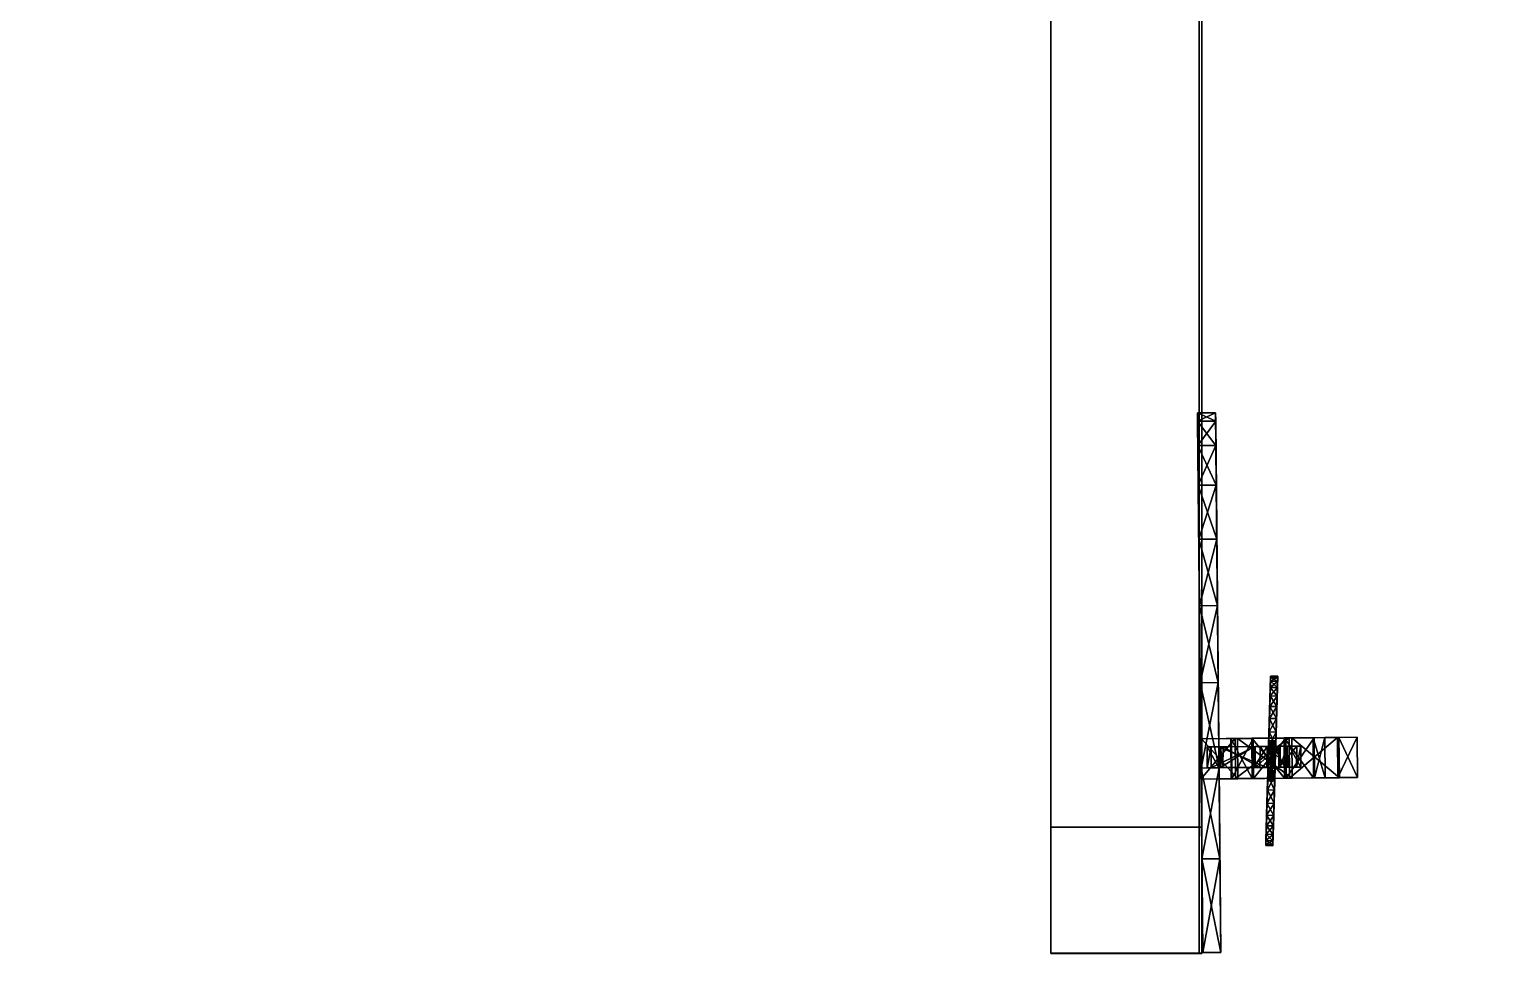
# Model space of a CAD drawing. Extents: x -60 to 60, y -83 to 30.
# Drawn here: x 23.31 to 60, y -83.37 to -60.32 of the extents above; entities that cross this region are included whole.
import ezdxf

# ---------------------------------------------------------------- set-up
doc = ezdxf.new("R2010")
doc.units = 0
for name, color, linetype in [('ANELL3', 37, 'CONTINUOUS'), ('CERCH', 37, 'CONTINUOUS'), ('GANCI4', 37, 'CONTINUOUS'), ('MOBILE', 24, 'CONTINUOUS'), ('PETALI', 37, 'CONTINUOUS')]:
    doc.layers.add(name, color=color, linetype=linetype)

msp = doc.modelspace()

# ---------------------------------------------------------------- meshes
at = {"layer": 'ANELL3'}
mesh = msp.add_polyface(dxfattribs=at)
corners = [(-4.2824, -33.2825, 9.4406), (-4.2824, -33.2825, 9.4406), (-4.2824, -33.2825, 9.4406), (-4.2824, -34.0849, 9.4532), (-4.2824, -34.0849, 9.4532), (-4.2824, -34.0849, 9.4532), (-5.2855, -34.0849, 9.454), (-5.2855, -34.0849, 9.454), (-5.2855, -34.0849, 9.454), (-5.2855, -33.2825, 9.4414), (-5.2855, -33.2825, 9.4414), (-5.2855, -33.2825, 9.4414), (-4.2818, -32.9888, 10.2098), (-4.2818, -32.9888, 10.2098), (-4.2814, -33.5954, 10.7353), (-4.2814, -33.5954, 10.7353), (-5.2845, -33.5954, 10.736), (-5.2845, -33.5954, 10.736), (-5.2849, -32.9888, 10.2106), (-5.2849, -32.9888, 10.2106), (-4.2815, -32.2693, 10.6103), (-4.2815, -32.2693, 10.6103), (-4.2809, -32.3963, 11.4027), (-4.2809, -32.3963, 11.4027), (-4.2809, -32.3963, 11.4027), (-5.284, -32.3963, 11.4035), (-5.284, -32.3963, 11.4035), (-5.284, -32.3963, 11.4035), (-5.2846, -32.2693, 10.6111), (-5.2846, -32.2693, 10.6111), (-4.2816, -31.4608, 10.4546), (-4.2816, -31.4608, 10.4546), (-4.2816, -31.4608, 10.4546), (-4.2811, -31.0487, 11.1432), (-4.2811, -31.0487, 11.1432), (-5.2842, -31.0487, 11.144), (-5.2842, -31.0487, 11.144), (-5.2847, -31.4608, 10.4554), (-5.2847, -31.4608, 10.4554), (-5.2847, -31.4608, 10.4554), (-4.2821, -30.9415, 9.8156), (-4.2821, -30.9415, 9.8156), (-4.2819, -30.1832, 10.0782), (-4.2819, -30.1832, 10.0782), (-4.2819, -30.1832, 10.0782), (-5.285, -30.1832, 10.079), (-5.285, -30.1832, 10.079), (-5.285, -30.1832, 10.079), (-5.2852, -30.9415, 9.8164), (-5.2852, -30.9415, 9.8164), (-4.2829, -30.2047, 8.7061), (-4.2829, -30.2047, 8.7061), (-5.286, -30.2047, 8.7068), (-5.286, -30.2047, 8.7068), (-5.2858, -30.9544, 8.9931), (-5.2858, -30.9544, 8.9931), (-4.2827, -30.9544, 8.9923), (-4.2827, -30.9544, 8.9923), (-4.2837, -31.1032, 7.6688), (-4.2837, -31.1032, 7.6688), (-5.2868, -31.1032, 7.6695), (-5.2868, -31.1032, 7.6695), (-5.2863, -31.4935, 8.3707), (-5.2863, -31.4935, 8.3707), (-4.2832, -31.4935, 8.3699), (-4.2832, -31.4935, 8.3699), (-4.2833, -32.3065, 8.2397), (-4.2833, -32.3065, 8.2397), (-4.2839, -32.4582, 7.4517), (-4.2839, -32.4582, 7.4517), (-5.287, -32.4582, 7.4524), (-5.287, -32.4582, 7.4524), (-5.2864, -32.3065, 8.2405), (-5.2864, -32.3065, 8.2405), (-4.2833, -33.6358, 8.1564), (-4.2833, -33.6358, 8.1564), (-5.2865, -33.6358, 8.1572), (-5.2865, -33.6358, 8.1572), (-5.2861, -33.0131, 8.6633), (-5.2861, -33.0131, 8.6633), (-4.2829, -33.0131, 8.6625), (-4.2829, -33.0131, 8.6625), (56.3971, -77.9761, 9.4354), (56.3971, -77.9761, 9.4354), (56.3971, -77.9761, 9.4354), (56.4069, -78.9791, 9.4362), (56.4069, -78.9791, 9.4362), (56.4069, -78.9791, 9.4362), (55.6045, -78.987, 9.4236), (55.6045, -78.987, 9.4236), (55.6045, -78.987, 9.4236), (55.5947, -77.9839, 9.4229), (55.5947, -77.9839, 9.4229), (55.5947, -77.9839, 9.4229), (55.9075, -77.9799, 10.7175), (55.9075, -77.9799, 10.7175), (55.9173, -78.983, 10.7183), (55.9173, -78.983, 10.7183), (55.3108, -78.9893, 10.1929), (55.3108, -78.9893, 10.1929), (55.301, -77.9862, 10.1921), (55.301, -77.9862, 10.1921), (54.7085, -77.9911, 11.3849), (54.7085, -77.9911, 11.3849), (54.7085, -77.9911, 11.3849), (54.7183, -78.9942, 11.3857), (54.7183, -78.9942, 11.3857), (54.7183, -78.9942, 11.3857), (54.5914, -78.996, 10.5933), (54.5914, -78.996, 10.5933), (54.5816, -77.993, 10.5925), (54.5816, -77.993, 10.5925), (53.361, -78.0045, 11.1255), (53.361, -78.0045, 11.1255), (53.3708, -79.0075, 11.1262), (53.3708, -79.0075, 11.1262), (53.7829, -79.004, 10.4376), (53.7829, -79.004, 10.4376), (53.7829, -79.004, 10.4376), (53.7731, -78.001, 10.4369), (53.7731, -78.001, 10.4369), (53.7731, -78.001, 10.4369), (52.4955, -78.0137, 10.0605), (52.4955, -78.0137, 10.0605), (52.4955, -78.0137, 10.0605), (52.5053, -79.0168, 10.0612), (52.5053, -79.0168, 10.0612), (52.5053, -79.0168, 10.0612), (53.2636, -79.0096, 9.7986), (53.2636, -79.0096, 9.7986), (53.2538, -78.0065, 9.7979), (53.2538, -78.0065, 9.7979), (52.517, -78.0146, 8.6883), (52.517, -78.0146, 8.6883), (52.5269, -79.0176, 8.6891), (52.5269, -79.0176, 8.6891), (53.2765, -79.0101, 8.9753), (53.2765, -79.0101, 8.9753), (53.2667, -78.007, 8.9746), (53.2667, -78.007, 8.9746), (53.8058, -78.0022, 8.3522), (53.8058, -78.0022, 8.3522), (53.4155, -78.0066, 7.651), (53.4155, -78.0066, 7.651), (53.4253, -79.0097, 7.6518), (53.4253, -79.0097, 7.6518), (53.8156, -79.0053, 8.353), (53.8156, -79.0053, 8.353), (54.7705, -77.9935, 7.4339), (54.7705, -77.9935, 7.4339), (54.7803, -78.9966, 7.4347), (54.7803, -78.9966, 7.4347), (54.6286, -78.9975, 8.2227), (54.6286, -78.9975, 8.2227), (54.6188, -77.9944, 8.2219), (54.6188, -77.9944, 8.2219), (55.948, -77.9815, 8.1387), (55.948, -77.9815, 8.1387), (55.9578, -78.9845, 8.1394), (55.9578, -78.9845, 8.1394), (55.3351, -78.9902, 8.6455), (55.3351, -78.9902, 8.6455), (55.3253, -77.9872, 8.6448), (55.3253, -77.9872, 8.6448)]
mesh.append_faces([[corners[k] for k in face] for face in [(92, 83, 95, 95), (92, 95, 101, 101), (84, 87, 97, 97), (84, 97, 94, 94), (85, 89, 99, 99), (85, 99, 96, 96), (90, 93, 100, 100), (90, 100, 98, 98), (101, 95, 104, 104), (101, 104, 111, 111), (94, 97, 106, 106), (94, 106, 102, 102), (96, 99, 109, 109), (96, 109, 107, 107), (98, 100, 110, 110), (98, 110, 108, 108), (111, 103, 113, 113), (111, 113, 121, 121), (102, 106, 115, 115), (102, 115, 112, 112), (105, 109, 118, 118), (105, 118, 114, 114), (108, 110, 119, 119), (108, 119, 116, 116), (120, 113, 124, 124), (120, 124, 131, 131), (112, 115, 126, 126), (112, 126, 122, 122), (114, 117, 129, 129), (114, 129, 127, 127), (116, 119, 130, 130), (116, 130, 128, 128), (131, 123, 133, 133), (131, 133, 139, 139), (122, 126, 135, 135), (122, 135, 132, 132), (125, 129, 137, 137), (125, 137, 134, 134), (128, 130, 138, 138), (128, 138, 136, 136), (139, 133, 143, 143), (139, 143, 141, 141), (132, 135, 145, 145), (132, 145, 142, 142), (134, 137, 147, 147), (134, 147, 144, 144), (136, 138, 140, 140), (136, 140, 146, 146), (141, 143, 149, 149), (141, 149, 155, 155), (142, 145, 151, 151), (142, 151, 148, 148), (144, 147, 153, 153), (144, 153, 150, 150), (146, 140, 154, 154), (146, 154, 152, 152), (155, 149, 157, 157), (155, 157, 163, 163), (148, 151, 159, 159), (148, 159, 156, 156), (150, 153, 161, 161), (150, 161, 158, 158), (152, 154, 162, 162), (152, 162, 160, 160), (163, 157, 83, 83), (163, 83, 92, 92), (156, 159, 86, 86), (156, 86, 82, 82), (158, 161, 89, 89), (158, 89, 85, 85), (160, 162, 91, 91), (160, 91, 88, 88), (1, 4, 15, 15), (1, 15, 13, 13), (5, 8, 17, 17), (5, 17, 14, 14), (6, 10, 19, 19), (6, 19, 16, 16), (11, 2, 12, 12), (11, 12, 18, 18), (13, 15, 24, 24), (13, 24, 21, 21), (14, 17, 26, 26), (14, 26, 22, 22), (16, 19, 29, 29), (16, 29, 27, 27), (18, 12, 20, 20), (18, 20, 28, 28), (21, 23, 34, 34), (21, 34, 32, 32), (22, 26, 36, 36), (22, 36, 33, 33), (25, 29, 39, 39), (25, 39, 35, 35), (28, 20, 30, 30), (28, 30, 37, 37), (31, 34, 44, 44), (31, 44, 41, 41), (33, 36, 46, 46), (33, 46, 42, 42), (35, 38, 49, 49), (35, 49, 47, 47), (37, 30, 40, 40), (37, 40, 48, 48), (41, 43, 51, 51), (41, 51, 57, 57), (42, 46, 53, 53), (42, 53, 50, 50), (45, 49, 55, 55), (45, 55, 52, 52), (48, 40, 56, 56), (48, 56, 54, 54), (57, 51, 59, 59), (57, 59, 65, 65), (50, 53, 61, 61), (50, 61, 58, 58), (52, 55, 63, 63), (52, 63, 60, 60), (54, 56, 64, 64), (54, 64, 62, 62), (65, 59, 69, 69), (65, 69, 67, 67), (58, 61, 71, 71), (58, 71, 68, 68), (60, 63, 73, 73), (60, 73, 70, 70), (62, 64, 66, 66), (62, 66, 72, 72), (67, 69, 75, 75), (67, 75, 81, 81), (68, 71, 77, 77), (68, 77, 74, 74), (70, 73, 79, 79), (70, 79, 76, 76), (72, 66, 80, 80), (72, 80, 78, 78), (81, 75, 4, 4), (81, 4, 1, 1), (74, 77, 7, 7), (74, 7, 3, 3), (76, 79, 10, 10), (76, 10, 6, 6), (78, 80, 0, 0), (78, 0, 9, 9)]])
at = {"layer": 'CERCH'}
mesh = msp.add_polyface(dxfattribs=at)
corners = [(52.5549, -83.3473, 3.7499), (52.5549, -83.3473, 3.7499), (52.5549, -83.3473, 3.7499), (53.0036, -83.3429, 3.7499), (53.0036, -83.3429, 3.7499), (53.0036, -83.3429, 3.7499), (-13.3867, -29.9141, 3.7499), (-13.3867, -29.9141, 3.7499), (-13.3867, -29.9141, 3.7499), (-13.3867, -30.3628, 3.7499), (-13.3867, -30.3628, 3.7499), (-13.3867, -30.3628, 3.7499), (-13.1821, -30.3628, 1.4122), (-13.1821, -30.3628, 1.4122), (-13.1821, -29.9141, 1.4122), (-13.1821, -29.9141, 1.4122), (-12.5748, -29.9141, -0.8544), (-12.5748, -29.9141, -0.8544), (-11.5831, -29.9141, -2.9811), (-11.5831, -29.9141, -2.9811), (-11.5831, -29.9141, -2.9811), (-12.5748, -30.3628, -0.8544), (-12.5748, -30.3628, -0.8544), (52.5549, -83.3473, -9.7121), (52.5549, -83.3473, -9.7121), (52.5549, -83.3473, -9.7121), (53.0036, -83.3429, -9.7121), (53.0036, -83.3429, -9.7121), (53.0036, -83.3429, -9.7121), (52.532, -81.0097, -9.5076), (52.532, -81.0097, -9.5076), (52.532, -81.0097, -9.5076), (52.9808, -81.0053, -9.5076), (52.9808, -81.0053, -9.5076), (52.9808, -81.0053, -9.5076), (52.5099, -78.7432, -8.9003), (52.5099, -78.7432, -8.9003), (52.5099, -78.7432, -8.9003), (52.9586, -78.7388, -8.9003), (52.9586, -78.7388, -8.9003), (52.9586, -78.7388, -8.9003), (52.4891, -76.6166, -7.9086), (52.4891, -76.6166, -7.9086), (52.9378, -76.6122, -7.9086), (52.9378, -76.6122, -7.9086), (52.4703, -74.6945, -6.5626), (52.4703, -74.6945, -6.5626), (52.4703, -74.6945, -6.5626), (52.919, -74.6901, -6.5626), (52.919, -74.6901, -6.5626), (52.919, -74.6901, -6.5626), (52.4541, -73.0353, -4.9033), (52.4541, -73.0353, -4.9033), (52.4541, -73.0353, -4.9033), (52.9028, -73.0309, -4.9033), (52.9028, -73.0309, -4.9033), (52.9028, -73.0309, -4.9033), (52.4409, -71.6894, -2.9811), (52.4409, -71.6894, -2.9811), (52.8896, -71.685, -2.9811), (52.8896, -71.685, -2.9811), (52.4312, -70.6977, -0.8544), (52.4312, -70.6977, -0.8544), (52.88, -70.6934, -0.8544), (52.88, -70.6934, -0.8544), (52.4253, -70.0904, 1.4122), (52.4253, -70.0904, 1.4122), (52.874, -70.0861, 1.4122), (52.874, -70.0861, 1.4122), (52.4233, -69.8859, 3.7499), (52.4233, -69.8859, 3.7499), (52.872, -69.8816, 3.7499), (52.872, -69.8816, 3.7499), (52.4253, -70.0904, 6.0875), (52.4253, -70.0904, 6.0875), (52.874, -70.0861, 6.0875), (52.874, -70.0861, 6.0875), (52.4312, -70.6978, 8.3541), (52.4312, -70.6978, 8.3541), (52.88, -70.6934, 8.3541), (52.88, -70.6934, 8.3541), (52.4409, -71.6894, 10.4808), (52.4409, -71.6894, 10.4808), (52.8896, -71.685, 10.4808), (52.8896, -71.685, 10.4808), (52.4541, -73.0353, 12.4031), (52.4541, -73.0353, 12.4031), (52.9028, -73.0309, 12.4031), (52.9028, -73.0309, 12.4031), (52.4703, -74.6945, 14.0623), (52.4703, -74.6945, 14.0623), (52.919, -74.6901, 14.0623), (52.919, -74.6901, 14.0623), (52.4891, -76.6166, 15.4083), (52.4891, -76.6166, 15.4083), (52.9378, -76.6122, 15.4083), (52.9378, -76.6122, 15.4083), (52.5099, -78.7432, 16.4), (52.5099, -78.7432, 16.4), (52.9586, -78.7388, 16.4), (52.9586, -78.7388, 16.4), (52.532, -81.0097, 17.0073), (52.532, -81.0097, 17.0073), (52.9808, -81.0053, 17.0073), (52.9808, -81.0053, 17.0073), (52.5549, -83.3473, 17.2118), (52.5549, -83.3473, 17.2118), (52.5549, -83.3473, 17.2118), (53.0036, -83.3429, 17.2118), (53.0036, -83.3429, 17.2118), (53.0036, -83.3429, 17.2118), (-10.2372, -29.9141, -4.9033), (-10.2372, -29.9141, -4.9033), (-10.2372, -29.9141, -4.9033), (-11.5831, -30.3628, -2.9811), (-11.5831, -30.3628, -2.9811), (-11.5831, -30.3628, -2.9811), (-8.5779, -29.9141, -6.5626), (-8.5779, -29.9141, -6.5626), (-8.5779, -29.9141, -6.5626), (-8.5779, -30.3628, -6.5626), (-8.5779, -30.3628, -6.5626), (-8.5779, -30.3628, -6.5626), (-10.2372, -30.3628, -4.9033), (-10.2372, -30.3628, -4.9033), (-10.2372, -30.3628, -4.9033), (0.0753, -30.3628, 3.7499), (0.0753, -30.3628, 3.7499), (-6.6557, -29.9141, -7.9086), (-6.6557, -29.9141, -7.9086), (-6.6557, -29.9141, -7.9086), (-6.6557, -30.3628, -7.9086), (-6.6557, -30.3628, -7.9086), (-6.6557, -30.3628, -7.9086), (-4.5289, -29.9141, -8.9003), (-4.5289, -29.9141, -8.9003), (-4.5289, -29.9141, -8.9003), (-4.5289, -30.3628, -8.9003), (-4.5289, -30.3628, -8.9003), (-4.5289, -30.3628, -8.9003), (-2.2623, -29.9141, -9.5076), (-2.2623, -29.9141, -9.5076), (-2.2623, -29.9141, -9.5076), (0.0753, -30.3628, -9.7121), (0.0753, -30.3628, -9.7121), (0.0753, -30.3628, -9.7121), (0.0753, -29.9141, -9.7121), (0.0753, -29.9141, -9.7121), (0.0753, -29.9141, -9.7121), (-2.2623, -30.3628, -9.5076), (-2.2623, -30.3628, -9.5076), (-2.2623, -30.3628, -9.5076), (0.0753, -29.9141, 17.2118), (0.0753, -29.9141, 17.2118), (0.0753, -29.9141, 17.2118), (0.0753, -30.3628, 17.2118), (0.0753, -30.3628, 17.2118), (0.0753, -30.3628, 17.2118), (-2.2623, -29.9141, 17.0073), (-2.2623, -29.9141, 17.0073), (-2.2623, -30.3628, 17.0073), (-2.2623, -30.3628, 17.0073), (-4.5289, -29.9141, 16.4), (-4.5289, -29.9141, 16.4), (-4.5289, -30.3628, 16.4), (-4.5289, -30.3628, 16.4), (-6.6557, -29.9141, 15.4083), (-6.6557, -29.9141, 15.4083), (-6.6557, -30.3628, 15.4083), (-6.6557, -30.3628, 15.4083), (-8.5779, -29.9141, 14.0623), (-8.5779, -29.9141, 14.0623), (-8.5779, -30.3628, 14.0623), (-8.5779, -30.3628, 14.0623), (0.0753, -29.9141, 3.7499), (0.0753, -29.9141, 3.7499), (-10.2372, -29.9141, 12.403), (-10.2372, -29.9141, 12.403), (-10.2372, -30.3628, 12.403), (-10.2372, -30.3628, 12.403), (-11.5831, -29.9141, 10.4808), (-11.5831, -29.9141, 10.4808), (-11.5831, -30.3628, 10.4808), (-11.5831, -30.3628, 10.4808), (-12.5748, -29.9141, 8.3541), (-12.5748, -29.9141, 8.3541), (-13.1821, -30.3628, 6.0875), (-13.1821, -30.3628, 6.0875), (-13.1821, -29.9141, 6.0875), (-13.1821, -29.9141, 6.0875), (-12.5748, -30.3628, 8.3541), (-12.5748, -30.3628, 8.3541)]
mesh.append_faces([[corners[k] for k in face] for face in [(175, 7, 15, 15), (8, 11, 13, 13), (8, 13, 14, 14), (9, 127, 12, 12), (175, 15, 17, 17), (14, 13, 22, 22), (14, 22, 16, 16), (12, 127, 21, 21), (175, 17, 20, 20), (16, 22, 115, 115), (16, 115, 18, 18), (21, 127, 116, 116), (175, 19, 113, 113), (18, 115, 124, 124), (18, 124, 111, 111), (114, 127, 125, 125), (175, 112, 119, 119), (111, 124, 121, 121), (111, 121, 117, 117), (123, 127, 122, 122), (175, 118, 130, 130), (117, 121, 132, 132), (117, 132, 128, 128), (120, 127, 133, 133), (175, 129, 136, 136), (128, 132, 138, 138), (128, 138, 134, 134), (131, 127, 139, 139), (175, 135, 142, 142), (134, 138, 150, 150), (134, 150, 140, 140), (137, 127, 151, 151), (175, 141, 148, 148), (140, 150, 145, 145), (140, 145, 147, 147), (2, 25, 31, 31), (24, 28, 33, 33), (24, 33, 29, 29), (27, 5, 34, 34), (2, 30, 37, 37), (29, 33, 39, 39), (29, 39, 35, 35), (32, 5, 40, 40), (2, 36, 42, 42), (35, 39, 44, 44), (35, 44, 41, 41), (38, 5, 43, 43), (2, 42, 47, 47), (41, 44, 49, 49), (41, 49, 45, 45), (43, 5, 50, 50), (2, 46, 53, 53), (45, 49, 55, 55), (45, 55, 51, 51), (48, 5, 56, 56), (2, 52, 58, 58), (51, 55, 60, 60), (51, 60, 57, 57), (54, 5, 59, 59), (2, 58, 62, 62), (57, 60, 64, 64), (57, 64, 61, 61), (59, 5, 63, 63), (2, 62, 66, 66), (61, 64, 68, 68), (61, 68, 65, 65), (63, 5, 67, 67), (2, 66, 70, 70), (65, 68, 72, 72), (65, 72, 69, 69), (67, 5, 71, 71), (2, 70, 74, 74), (69, 72, 76, 76), (69, 76, 73, 73), (71, 5, 75, 75), (2, 74, 78, 78), (73, 76, 80, 80), (73, 80, 77, 77), (75, 5, 79, 79), (2, 78, 82, 82), (77, 80, 84, 84), (77, 84, 81, 81), (79, 5, 83, 83), (2, 82, 86, 86), (81, 84, 88, 88), (81, 88, 85, 85), (83, 5, 87, 87), (2, 86, 90, 90), (85, 88, 92, 92), (85, 92, 89, 89), (87, 5, 91, 91), (2, 90, 94, 94), (89, 92, 96, 96), (89, 96, 93, 93), (91, 5, 95, 95), (2, 94, 98, 98), (93, 96, 100, 100), (93, 100, 97, 97), (95, 5, 99, 99), (2, 98, 102, 102), (97, 100, 104, 104), (97, 104, 101, 101), (99, 5, 103, 103), (2, 102, 107, 107), (101, 104, 110, 110), (101, 110, 106, 106), (103, 5, 109, 109), (175, 154, 159, 159), (153, 157, 161, 161), (153, 161, 158, 158), (156, 127, 160, 160), (175, 159, 163, 163), (158, 161, 165, 165), (158, 165, 162, 162), (160, 127, 164, 164), (175, 163, 167, 167), (162, 165, 169, 169), (162, 169, 166, 166), (164, 127, 168, 168), (175, 167, 171, 171), (166, 169, 173, 173), (166, 173, 170, 170), (168, 127, 172, 172), (175, 171, 177, 177), (170, 173, 179, 179), (170, 179, 176, 176), (172, 127, 178, 178), (175, 177, 181, 181), (176, 179, 183, 183), (176, 183, 180, 180), (178, 127, 182, 182), (175, 181, 185, 185), (180, 183, 191, 191), (180, 191, 184, 184), (182, 127, 190, 190), (175, 185, 189, 189), (184, 191, 187, 187), (184, 187, 188, 188), (190, 127, 186, 186), (175, 189, 7, 7), (188, 187, 10, 10), (188, 10, 6, 6), (186, 127, 9, 9), (144, 149, 126, 126), (174, 146, 143, 143), (174, 143, 126, 126), (126, 155, 152, 152), (126, 152, 174, 174), (23, 1, 4, 4), (23, 4, 26, 26), (0, 105, 108, 108), (0, 108, 3, 3)]])
at = {"layer": 'GANCI4'}
mesh = msp.add_polyface(dxfattribs=at)
corners = [(54.1522, -78.7258, 3.3947), (54.1522, -78.7258, 3.3947), (54.1522, -78.7258, 3.3947), (54.1522, -78.7258, 3.004), (54.1522, -78.7258, 3.004), (54.1522, -78.7258, 3.004), (54.1549, -78.2036, 3.004), (54.1549, -78.2036, 3.004), (54.1549, -78.2036, 3.004), (54.1549, -78.2036, 3.3947), (54.1549, -78.2036, 3.3947), (54.1549, -78.2036, 3.3947), (53.1708, -78.7323, 3.5319), (52.951, -78.7337, 3.2326), (52.951, -78.7337, 3.2326), (52.9537, -78.2114, 3.2326), (52.9537, -78.2114, 3.2326), (53.1734, -78.21, 3.5319), (53.8252, -78.2057, 3.5319), (53.8226, -78.728, 3.5319), (52.9954, -78.7334, 3.879), (52.9954, -78.7334, 3.879), (52.6587, -78.7356, 3.8112), (52.6587, -78.7356, 3.8112), (52.6587, -78.7356, 3.8112), (52.6614, -78.2134, 3.8112), (52.6614, -78.2134, 3.8112), (52.6614, -78.2134, 3.8112), (52.998, -78.2112, 3.879), (52.998, -78.2112, 3.879), (53.0563, -78.733, 4.2738), (53.0563, -78.733, 4.2738), (52.7602, -78.7349, 4.4692), (52.7602, -78.7349, 4.4692), (52.7629, -78.2127, 4.4692), (52.7629, -78.2127, 4.4692), (53.0589, -78.2108, 4.2738), (53.0589, -78.2108, 4.2738), (53.9768, -78.727, 4.5315), (53.9768, -78.727, 4.5315), (53.8599, -78.7277, 4.8987), (53.8599, -78.7277, 4.8987), (53.8625, -78.2055, 4.8987), (53.8625, -78.2055, 4.8987), (53.9795, -78.2047, 4.5315), (53.9795, -78.2047, 4.5315), (54.4445, -78.7239, 4.8987), (54.4445, -78.7239, 4.8987), (54.4472, -78.2016, 4.8987), (54.4472, -78.2016, 4.8987), (54.3302, -78.2024, 4.5315), (54.3302, -78.2024, 4.5315), (54.3276, -78.7247, 4.5315), (54.3276, -78.7247, 4.5315), (54.8924, -78.721, 4.4692), (54.8924, -78.721, 4.4692), (54.895, -78.1987, 4.4692), (54.895, -78.1987, 4.4692), (54.599, -78.2006, 4.2738), (54.599, -78.2006, 4.2738), (54.5963, -78.7229, 4.2738), (54.5963, -78.7229, 4.2738), (54.6572, -78.7225, 3.879), (54.6572, -78.7225, 3.879), (54.9939, -78.7203, 3.8112), (54.9939, -78.7203, 3.8112), (54.9965, -78.198, 3.8112), (54.9965, -78.198, 3.8112), (54.6599, -78.2002, 3.879), (54.6599, -78.2002, 3.879), (54.7016, -78.7222, 3.2326), (54.7016, -78.7222, 3.2326), (54.7042, -78.2, 3.2326), (54.7042, -78.2, 3.2326), (54.4845, -78.2014, 3.5319), (54.4845, -78.2014, 3.5319), (54.4845, -78.2014, 3.5319), (54.4818, -78.7236, 3.5319), (54.4818, -78.7236, 3.5319), (54.4818, -78.7236, 3.5319)]
mesh.append_faces([[corners[k] for k in face] for face in [(1, 4, 14, 14), (1, 14, 12, 12), (5, 8, 16, 16), (5, 16, 13, 13), (6, 10, 17, 17), (6, 17, 15, 15), (11, 2, 19, 19), (11, 19, 18, 18), (12, 14, 24, 24), (12, 24, 21, 21), (13, 16, 26, 26), (13, 26, 22, 22), (15, 17, 29, 29), (15, 29, 27, 27), (18, 19, 20, 20), (18, 20, 28, 28), (21, 23, 33, 33), (21, 33, 31, 31), (22, 26, 35, 35), (22, 35, 32, 32), (25, 29, 37, 37), (25, 37, 34, 34), (28, 20, 30, 30), (28, 30, 36, 36), (31, 33, 41, 41), (31, 41, 39, 39), (32, 35, 43, 43), (32, 43, 40, 40), (34, 37, 45, 45), (34, 45, 42, 42), (36, 30, 38, 38), (36, 38, 44, 44), (39, 41, 47, 47), (39, 47, 53, 53), (40, 43, 49, 49), (40, 49, 46, 46), (42, 45, 51, 51), (42, 51, 48, 48), (44, 38, 52, 52), (44, 52, 50, 50), (53, 47, 55, 55), (53, 55, 61, 61), (46, 49, 57, 57), (46, 57, 54, 54), (48, 51, 59, 59), (48, 59, 56, 56), (50, 52, 60, 60), (50, 60, 58, 58), (61, 55, 65, 65), (61, 65, 63, 63), (54, 57, 67, 67), (54, 67, 64, 64), (56, 59, 69, 69), (56, 69, 66, 66), (58, 60, 62, 62), (58, 62, 68, 68), (63, 65, 71, 71), (63, 71, 79, 79), (64, 67, 73, 73), (64, 73, 70, 70), (66, 69, 76, 76), (66, 76, 72, 72), (68, 62, 77, 77), (68, 77, 74, 74), (78, 71, 4, 4), (78, 4, 1, 1), (70, 73, 7, 7), (70, 7, 3, 3), (72, 75, 10, 10), (72, 10, 6, 6), (74, 77, 0, 0), (74, 0, 9, 9)]])
at = {"layer": 'MOBILE'}
mesh = msp.add_polyface(dxfattribs=at)
corners = [(52.3014, -30, -48.5356), (52.8526, -30, -41.7951), (60, -30, -41.8035), (60, -30, -48.5491), (52.8526, -30, -40.6329), (52.8526, -30, -33.7372), (60, -30, -33.8047), (60, -30, -40.6734), (52.5322, -80.2139, 32.9446), (52.5223, -30.6718, 32.9446), (52.5223, -30.6718, -32.9378), (52.5322, -80.2139, -32.9965), (52.8526, -30, 33.6272), (60, -30, 33.5327), (52.8166, -30, 39.978), (60, -30, 39.978), (58.5646, -27.7742, -203.4437), (60, -30, -179.4579), (60, -18.8606, -179.4579), (58.5646, -21.0865, -203.4437), (60, -30, -172.3526), (60, -30, -151.3811), (60, -18.8606, -151.3811), (60, -18.8606, -172.3526), (60, -30, -41.8035), (60, -30, -41.0952), (60, -18.8606, -41.0952), (60, -18.8606, -41.8035), (54.252, -21.1078, -203.4437), (54.252, -27.7742, -203.4437), (58.5646, -27.7742, -203.4437), (58.5646, -21.0865, -203.4437), (54.252, -21.1078, -203.4437), (52.8166, -18.8962, -179.4437), (52.8166, -30, -179.4437), (54.252, -27.7742, -203.4437), (60, -18.8606, -40.6734), (60, -30, -40.6734), (60, -30, -33.8047), (60, -18.8606, -33.8047), (60, -30, 33.5327), (60, -18.8606, 33.5327), (60, -30, 39.978), (60, -18.8606, 39.978), (60, -18.8606, 39.978), (60, -30, 39.978), (52.8166, -30, 39.978), (52.8166, -18.8962, 39.978), (60, -30, -145.4816), (60, -18.8606, -145.4816), (60, -30, -48.5491), (60, -18.8606, -48.5491), (60, -30, -41.0952), (3.3105, -28.8, -41.0952), (58.8, -28.8, -41.0952), (60, -30, -41.0952), (60, -30, -41.0952), (58.8, -28.8, -41.0952), (58.8, -18.8606, -41.0952), (60, -18.8606, -41.0952), (52.0872, -49.8518, -172.511), (52.0872, -49.8191, -172.511), (52.0872, -49.8191, -151.4174), (52.0872, -49.8518, -151.4174), (52.5328, -83.3587, 32.9446), (52.5328, -83.3707, -33.0039), (52.0872, 0.3551, -151.4174), (52.0872, 0.3551, -172.511), (52.0872, 0.3551, -151.4174), (49.4076, -2.2927, -151.4154), (49.4076, -47.204, -151.4154), (52.4643, -83.3707, -33.0039), (52.5328, -83.3707, -33.0039), (52.5328, -83.3587, 32.9446), (52.4643, -83.3587, 32.9446), (52.0288, -29.895, -144.9376), (52.0288, -29.9635, -144.9376), (52.0288, -29.9635, -49.0931), (52.0288, -29.895, -49.0931), (52.5322, -80.2139, 32.9446), (52.4637, -80.2139, 32.9446), (52.5322, -80.2139, -32.9965), (52.4637, -80.2139, -32.9965), (52.4637, -80.2139, -32.9965), (52.5322, -80.2139, -32.9965), (52.5223, -30.6718, -32.9378), (52.4538, -30.6719, -32.9378), (52.4538, -30.6719, -32.9378), (52.5223, -30.6718, -32.9378), (52.5223, -30.6718, 32.9446), (52.4538, -30.6719, 32.9446), (52.4538, -30.6719, 32.9446), (52.5223, -30.6718, 32.9446), (52.5322, -80.2139, 32.9446), (52.4637, -80.2139, 32.9446), (54.252, -27.7742, -203.4437), (52.8526, -30, -179.5524), (60, -30, -179.4579), (58.5646, -27.7742, -203.4437), (52.8526, -30, -172.4201), (60, -30, -172.3526), (52.8526, -30, -151.4216), (60, -30, -151.3811), (52.3014, -30, -145.4951), (60, -30, -145.4816), (52.8526, -30, -33.3554), (60, -30, -33.423), (49.4076, -2.2927, -151.4154), (49.3956, -2.2927, -169.8883), (49.3956, -47.204, -169.8883), (49.4076, -47.204, -151.4154), (52.0288, -26.8536, -49.0931), (52.0288, -26.8536, -144.9376), (48.7636, -80.2146, 32.9446), (48.7643, -83.3594, 32.9446), (52.4643, -83.3587, 32.9446), (48.7643, -83.3594, 32.9446), (48.7643, -83.3714, -33.0039), (52.4643, -83.3707, -33.0039), (48.7643, -83.3714, -33.0039), (48.7636, -80.2146, -32.9965), (48.7538, -30.6726, -32.9378), (48.7636, -80.2146, -32.9965), (48.7538, -30.6726, 32.9446), (48.7538, -30.6726, -32.9378), (48.7636, -80.2146, 32.9446), (48.7538, -30.6726, 32.9446), (48.7636, -80.2146, 32.9446), (48.7538, -30.6726, 32.9446), (48.7538, -30.6726, -32.9378), (48.7636, -80.2146, -32.9965), (48.7643, -83.3594, 32.9446), (48.7643, -83.3714, -33.0039)]
mesh.append_faces([[corners[k] for k in face] for face in [(0, 1, 2, 3), (4, 5, 6, 7), (8, 9, 10, 11), (5, 12, 13, 6), (12, 14, 15, 13), (16, 17, 18, 19), (20, 21, 22, 23), (24, 25, 26, 27), (28, 29, 30, 31), (32, 33, 34, 35), (36, 37, 38, 39), (39, 38, 40, 41), (41, 40, 42, 43), (44, 45, 46, 47), (22, 21, 48, 49), (18, 17, 20, 23), (49, 48, 50, 51), (1, 52, 2, 2), (50, 24, 27, 51), (53, 54, 55, 55), (56, 57, 58, 59), (60, 61, 62, 63), (64, 8, 11, 65), (66, 67, 60, 63), (68, 69, 70, 63), (71, 72, 73, 74), (75, 76, 77, 78), (73, 79, 80, 74), (81, 72, 71, 82), (83, 84, 85, 86), (87, 88, 89, 90), (91, 92, 93, 94), (95, 96, 97, 98), (96, 99, 100, 97), (99, 101, 102, 100), (101, 103, 104, 102), (103, 0, 3, 104), (13, 12, 105, 106), (107, 108, 109, 110), (111, 112, 75, 78), (80, 113, 114, 74), (115, 116, 117, 118), (71, 119, 120, 82), (121, 122, 83, 86), (123, 124, 87, 90), (125, 126, 91, 94), (127, 128, 129, 130), (131, 127, 130, 132)]])
at = {"layer": 'PETALI'}
mesh = msp.add_polyface(dxfattribs=at)
corners = [(54.419, -76.486, 0.9686), (54.3733, -78.078, 2.856), (54.3736, -78.067, 2.9493), (54.4162, -76.5814, 0.1567), (54.3723, -78.111, 2.7496), (54.3733, -78.078, 2.856), (54.4118, -76.7372, -0.605), (54.3708, -78.164, 2.6644), (54.3723, -78.111, 2.7496), (54.3982, -77.2092, -1.8879), (54.3688, -78.2342, 2.5978), (54.4057, -76.9486, -1.2935), (54.3895, -77.5111, -2.37), (54.3664, -78.3166, 2.5536), (54.3982, -77.2092, -1.8879), (54.3799, -77.8451, -2.7252), (54.3639, -78.4033, 2.5121), (54.3895, -77.5111, -2.37), (54.3982, -77.2092, 3.5486), (54.3664, -78.318, 3.4366), (54.3895, -77.5111, 3.7601), (54.4057, -76.9486, 3.2879), (54.3684, -78.2465, 3.3862), (54.4118, -76.7372, 2.9859), (54.3716, -78.1348, 3.2519), (54.3702, -78.1848, 3.3239), (54.4162, -76.5814, 2.6517), (54.3727, -78.0979, 3.1721), (54.3716, -78.1348, 3.2519), (54.419, -76.486, 2.2955), (54.3733, -78.0762, 3.0903), (54.3727, -78.0979, 3.1721), (54.4199, -76.4539, 1.8059), (54.3736, -78.067, 2.9493), (54.3733, -78.0762, 3.0903), (54.198, -78.062, 2.9493), (54.1977, -78.073, 2.856), (54.2434, -76.481, 0.9686), (54.1977, -78.073, 2.856), (54.1967, -78.1059, 2.7496), (54.2406, -76.5764, 0.1567), (54.1967, -78.1059, 2.7496), (54.1952, -78.159, 2.6644), (54.2361, -76.7321, -0.605), (54.1952, -78.159, 2.6644), (54.1932, -78.2292, 2.5978), (54.2301, -76.9435, -1.2935), (54.1932, -78.2292, 2.5978), (54.1908, -78.3115, 2.5536), (54.2226, -77.2041, -1.8879), (54.2301, -76.9435, -1.2935), (54.2226, -77.2041, -1.8879), (54.1908, -78.3115, 2.5536), (54.2139, -77.506, -2.37), (54.2043, -77.8401, 3.9159), (54.1885, -78.392, 3.4738), (54.2139, -77.506, 3.7601), (54.1908, -78.313, 3.4366), (54.1928, -78.2415, 3.3862), (54.2226, -77.2041, 3.5486), (54.1928, -78.2415, 3.3862), (54.1946, -78.1798, 3.3239), (54.2301, -76.9435, 3.2879), (54.1946, -78.1798, 3.3239), (54.196, -78.1298, 3.2519), (54.2361, -76.7321, 2.9859), (54.196, -78.1298, 3.2519), (54.1971, -78.0929, 3.1721), (54.2406, -76.5764, 2.6517), (54.1971, -78.0929, 3.1721), (54.1977, -78.0711, 3.0903), (54.2434, -76.481, 2.2955), (54.1977, -78.0711, 3.0903), (54.198, -78.062, 2.9493), (54.2443, -76.4488, 1.8059), (54.2139, -77.506, -2.37), (54.2043, -77.8401, -2.7252), (54.3799, -77.8451, 3.9159)]
mesh.append_faces([[corners[k] for k in face] for face in [(0, 1, 2, 2), (3, 4, 5, 5), (6, 7, 8, 8), (9, 10, 11, 11), (12, 13, 14, 14), (15, 16, 17, 17), (18, 19, 20, 20), (21, 22, 18, 18), (23, 24, 25, 25), (26, 27, 28, 28), (29, 30, 31, 31), (32, 33, 34, 34), (35, 36, 37, 37), (38, 39, 40, 40), (41, 42, 43, 43), (44, 45, 46, 46), (47, 48, 49, 49), (50, 47, 49, 49), (51, 52, 53, 53), (54, 55, 56, 56), (57, 58, 59, 59), (56, 57, 59, 59), (60, 61, 62, 62), (59, 60, 62, 62), (63, 64, 65, 65), (66, 67, 68, 68), (69, 70, 71, 71), (72, 73, 74, 74), (51, 53, 12, 12), (14, 51, 12, 12), (75, 76, 15, 15), (17, 75, 15, 15), (54, 56, 20, 20), (77, 54, 20, 20), (56, 59, 18, 18), (20, 56, 18, 18)]])
mesh = msp.add_polyface(dxfattribs=at)
corners = [(54.419, -76.486, 0.9686), (54.3736, -78.067, 2.9493), (54.4199, -76.4539, 1.8059), (54.4162, -76.5814, 0.1567), (54.3733, -78.078, 2.856), (54.4118, -76.7372, -0.605), (54.3723, -78.111, 2.7496), (54.4057, -76.9486, -1.2935), (54.3708, -78.164, 2.6644), (54.4118, -76.7372, -0.605), (54.4118, -76.7372, 2.9859), (54.3702, -78.1848, 3.3239), (54.4057, -76.9486, 3.2879), (54.4162, -76.5814, 2.6517), (54.3716, -78.1348, 3.2519), (54.419, -76.486, 2.2955), (54.3727, -78.0979, 3.1721), (54.3733, -78.0762, 3.0903), (54.2443, -76.4488, 1.8059), (54.198, -78.062, 2.9493), (54.2434, -76.481, 0.9686), (54.1977, -78.073, 2.856), (54.2406, -76.5764, 0.1567), (54.1967, -78.1059, 2.7496), (54.2361, -76.7321, -0.605), (54.2361, -76.7321, -0.605), (54.1952, -78.159, 2.6644), (54.2301, -76.9435, -1.2935), (54.2301, -76.9435, 3.2879), (54.1946, -78.1798, 3.3239), (54.2361, -76.7321, 2.9859), (54.196, -78.1298, 3.2519), (54.2406, -76.5764, 2.6517), (54.1971, -78.0929, 3.1721), (54.2434, -76.481, 2.2955), (54.1977, -78.0711, 3.0903), (54.2301, -76.9435, -1.2935), (54.2226, -77.2041, -1.8879), (54.3982, -77.2092, -1.8879), (54.4057, -76.9486, -1.2935), (54.2226, -77.2041, 3.5486), (54.3982, -77.2092, 3.5486)]
mesh.append_faces([[corners[k] for k in face] for face in [(0, 1, 2, 2), (3, 4, 0, 0), (5, 6, 3, 3), (7, 8, 9, 9), (10, 11, 12, 12), (13, 14, 10, 10), (15, 16, 13, 13), (2, 17, 15, 15), (18, 19, 20, 20), (20, 21, 22, 22), (22, 23, 24, 24), (25, 26, 27, 27), (28, 29, 30, 30), (30, 31, 32, 32), (32, 33, 34, 34), (34, 35, 18, 18), (18, 20, 0, 0), (2, 18, 0, 0), (20, 22, 3, 3), (0, 20, 3, 3), (22, 24, 5, 5), (3, 22, 5, 5), (25, 27, 7, 7), (9, 25, 7, 7), (36, 37, 38, 38), (39, 36, 38, 38), (40, 28, 12, 12), (41, 40, 12, 12), (28, 30, 10, 10), (12, 28, 10, 10), (30, 32, 13, 13), (10, 30, 13, 13), (32, 34, 15, 15), (13, 32, 15, 15), (34, 18, 2, 2), (15, 34, 2, 2)]])
mesh = msp.add_polyface(dxfattribs=at)
corners = [(54.4057, -76.9486, -1.2935), (54.3688, -78.2342, 2.5978), (54.3708, -78.164, 2.6644), (54.3982, -77.2092, -1.8879), (54.3664, -78.3166, 2.5536), (54.3688, -78.2342, 2.5978), (54.3895, -77.5111, -2.37), (54.3639, -78.4033, 2.5121), (54.3664, -78.3166, 2.5536), (54.3697, -78.2011, -2.9427), (54.3617, -78.4821, 2.4913), (54.3799, -77.8451, -2.7252), (54.3799, -77.8451, 3.9159), (54.3617, -78.4814, 3.4966), (54.3697, -78.2011, 4.0114), (54.3895, -77.5111, 3.7601), (54.3664, -78.318, 3.4366), (54.3641, -78.3971, 3.4738), (54.3982, -77.2092, 3.5486), (54.3684, -78.2465, 3.3862), (54.3664, -78.318, 3.4366), (54.4057, -76.9486, 3.2879), (54.3702, -78.1848, 3.3239), (54.3684, -78.2465, 3.3862), (54.1908, -78.3115, 2.5536), (54.1883, -78.3982, 2.5121), (54.2139, -77.506, -2.37), (54.1883, -78.3982, 2.5121), (54.1861, -78.4771, 2.4913), (54.2043, -77.8401, -2.7252), (54.2139, -77.506, -2.37), (54.2043, -77.8401, -2.7252), (54.1861, -78.4771, 2.4913), (54.1941, -78.1961, -2.9427), (54.1861, -78.4763, 3.4966), (54.1885, -78.392, 3.4738), (54.2043, -77.8401, 3.9159), (54.1941, -78.1961, 4.0114), (54.1885, -78.392, 3.4738), (54.1908, -78.313, 3.4366), (54.2139, -77.506, 3.7601), (54.1977, -78.073, 2.856), (54.198, -78.062, 2.9493), (54.3736, -78.067, 2.9493), (54.3733, -78.078, 2.856), (54.1967, -78.1059, 2.7496), (54.1977, -78.073, 2.856), (54.3733, -78.078, 2.856), (54.3723, -78.111, 2.7496), (54.1952, -78.159, 2.6644), (54.1967, -78.1059, 2.7496), (54.3723, -78.111, 2.7496), (54.3708, -78.164, 2.6644), (54.1932, -78.2292, 2.5978), (54.1952, -78.159, 2.6644), (54.196, -78.1298, 3.2519), (54.1946, -78.1798, 3.3239), (54.3702, -78.1848, 3.3239), (54.3716, -78.1348, 3.2519), (54.1971, -78.0929, 3.1721), (54.196, -78.1298, 3.2519), (54.3716, -78.1348, 3.2519), (54.3727, -78.0979, 3.1721), (54.1977, -78.0711, 3.0903), (54.1971, -78.0929, 3.1721), (54.3727, -78.0979, 3.1721), (54.3733, -78.0762, 3.0903), (54.198, -78.062, 2.9493), (54.1977, -78.0711, 3.0903), (54.3733, -78.0762, 3.0903), (54.3736, -78.067, 2.9493)]
mesh.append_faces([[corners[k] for k in face] for face in [(0, 1, 2, 2), (3, 4, 5, 5), (6, 7, 8, 8), (9, 10, 11, 11), (12, 13, 14, 14), (15, 16, 17, 17), (15, 17, 12, 12), (18, 19, 20, 20), (21, 22, 23, 23), (24, 25, 26, 26), (27, 28, 29, 29), (30, 27, 29, 29), (31, 32, 33, 33), (34, 35, 36, 36), (37, 34, 36, 36), (38, 39, 40, 40), (41, 42, 43, 43), (44, 41, 43, 43), (45, 46, 47, 47), (48, 45, 47, 47), (49, 50, 51, 51), (52, 49, 51, 51), (53, 54, 2, 2), (1, 53, 2, 2), (31, 33, 9, 9), (11, 31, 9, 9), (37, 36, 12, 12), (14, 37, 12, 12), (55, 56, 57, 57), (58, 55, 57, 57), (59, 60, 61, 61), (62, 59, 61, 61), (63, 64, 65, 65), (66, 63, 65, 65), (67, 68, 69, 69), (70, 67, 69, 69)]])
mesh = msp.add_polyface(dxfattribs=at)
corners = [(54.3799, -77.8451, -2.7252), (54.3617, -78.4821, 2.4913), (54.3639, -78.4033, 2.5121), (54.3697, -78.2011, 4.0114), (54.3617, -78.4814, 3.4966), (54.3592, -78.5683, 3.5042), (54.3592, -78.5683, 4.0435), (54.3697, -78.2011, -2.9427), (54.3601, -78.5381, 2.4813), (54.3617, -78.4821, 2.4913), (54.3799, -77.8451, 3.9159), (54.3641, -78.3971, 3.4738), (54.3617, -78.4814, 3.4966), (54.3592, -78.5683, -3.016), (54.3592, -78.5683, 2.4767), (54.3601, -78.5381, 2.4813), (54.3697, -78.2011, -2.9427), (54.1836, -78.5632, 3.5042), (54.1861, -78.4763, 3.4966), (54.1941, -78.1961, 4.0114), (54.1836, -78.5632, 4.0435), (54.1861, -78.4771, 2.4913), (54.1845, -78.5331, 2.4813), (54.1941, -78.1961, -2.9427), (54.1845, -78.5331, 2.4813), (54.1836, -78.5632, 2.4767), (54.1836, -78.5632, -3.016), (54.1941, -78.1961, -2.9427), (54.1908, -78.3115, 2.5536), (54.1932, -78.2292, 2.5978), (54.3688, -78.2342, 2.5978), (54.3664, -78.3166, 2.5536), (54.1883, -78.3982, 2.5121), (54.1908, -78.3115, 2.5536), (54.3664, -78.3166, 2.5536), (54.3639, -78.4033, 2.5121), (54.1861, -78.4771, 2.4913), (54.1883, -78.3982, 2.5121), (54.1885, -78.392, 3.4738), (54.1861, -78.4763, 3.4966), (54.1908, -78.313, 3.4366), (54.1885, -78.392, 3.4738), (54.3641, -78.3971, 3.4738), (54.3664, -78.318, 3.4366), (54.1928, -78.2415, 3.3862), (54.1908, -78.313, 3.4366), (54.3664, -78.318, 3.4366), (54.3684, -78.2465, 3.3862), (54.1946, -78.1798, 3.3239), (54.1928, -78.2415, 3.3862), (54.3684, -78.2465, 3.3862), (54.3702, -78.1848, 3.3239)]
mesh.append_faces([[corners[k] for k in face] for face in [(0, 1, 2, 2), (3, 4, 5, 5), (3, 5, 6, 6), (7, 8, 9, 9), (10, 11, 12, 12), (13, 14, 15, 15), (13, 15, 16, 16), (17, 18, 19, 19), (20, 17, 19, 19), (21, 22, 23, 23), (24, 25, 26, 26), (27, 24, 26, 26), (28, 29, 30, 30), (31, 28, 30, 30), (32, 33, 34, 34), (35, 32, 34, 34), (36, 37, 2, 2), (1, 36, 2, 2), (20, 19, 3, 3), (6, 20, 3, 3), (18, 17, 5, 5), (4, 18, 5, 5), (22, 21, 9, 9), (8, 22, 9, 9), (38, 39, 12, 12), (11, 38, 12, 12), (40, 41, 42, 42), (43, 40, 42, 42), (27, 26, 13, 13), (16, 27, 13, 13), (25, 24, 15, 15), (14, 25, 15, 15), (44, 45, 46, 46), (47, 44, 46, 46), (48, 49, 50, 50), (51, 48, 50, 50)]])
mesh = msp.add_polyface(dxfattribs=at)
corners = [(54.3202, -79.9274, -1.8879), (54.3545, -78.7333, 2.5121), (54.3288, -79.6255, -2.37), (54.3127, -80.188, -1.2935), (54.352, -78.82, 2.5536), (54.3202, -79.9274, -1.8879), (54.3066, -80.3994, -0.605), (54.3476, -78.9725, 2.6644), (54.3496, -78.9023, 2.5978), (54.3022, -80.5551, 0.1567), (54.3461, -79.0256, 2.7496), (54.3476, -78.9725, 2.6644), (54.2994, -80.6505, 0.9686), (54.3451, -79.0585, 2.856), (54.3461, -79.0256, 2.7496), (54.2985, -80.6826, 1.8059), (54.3448, -79.0695, 2.9493), (54.3451, -79.0585, 2.856), (54.2994, -80.6505, 2.2955), (54.3451, -79.0604, 3.0903), (54.3448, -79.0695, 2.9493), (54.3022, -80.5551, 2.6517), (54.3457, -79.0386, 3.1721), (54.3451, -79.0604, 3.0903), (54.3066, -80.3994, 2.9859), (54.3467, -79.0017, 3.2519), (54.3457, -79.0386, 3.1721), (54.3202, -79.9274, 3.5486), (54.3482, -78.9517, 3.3239), (54.3127, -80.188, 3.2879), (54.3288, -79.6255, 3.7601), (54.35, -78.89, 3.3862), (54.3384, -79.2914, 3.9159), (54.352, -78.8185, 3.4366), (54.1789, -78.7282, 2.5121), (54.1764, -78.8149, 2.5536), (54.1446, -79.9223, -1.8879), (54.1532, -79.6204, -2.37), (54.1764, -78.8149, 2.5536), (54.174, -78.8973, 2.5978), (54.1371, -80.1829, -1.2935), (54.1446, -79.9223, -1.8879), (54.174, -78.8973, 2.5978), (54.172, -78.9674, 2.6644), (54.131, -80.3943, -0.605), (54.172, -78.9674, 2.6644), (54.1705, -79.0205, 2.7496), (54.1266, -80.5501, 0.1567), (54.1705, -79.0205, 2.7496), (54.1695, -79.0535, 2.856), (54.1238, -80.6455, 0.9686), (54.1695, -79.0535, 2.856), (54.1692, -79.0645, 2.9493), (54.1229, -80.6776, 1.8059), (54.1692, -79.0645, 2.9493), (54.1695, -79.0553, 3.0903), (54.1238, -80.6455, 2.2955), (54.1695, -79.0553, 3.0903), (54.1701, -79.0336, 3.1721), (54.1266, -80.5501, 2.6517), (54.1701, -79.0336, 3.1721), (54.1711, -78.9967, 3.2519), (54.131, -80.3943, 2.9859), (54.1711, -78.9967, 3.2519), (54.1726, -78.9467, 3.3239), (54.1371, -80.1829, 3.2879), (54.1726, -78.9467, 3.3239), (54.1744, -78.885, 3.3862), (54.1446, -79.9223, 3.5486), (54.1744, -78.885, 3.3862), (54.1532, -79.6204, 3.7601), (54.1628, -79.2864, -2.7252), (54.1811, -78.6494, 2.4913), (54.1628, -79.2864, 3.9159), (54.3384, -79.2914, -2.7252)]
mesh.append_faces([[corners[k] for k in face] for face in [(0, 1, 2, 2), (3, 4, 5, 5), (6, 7, 8, 8), (9, 10, 11, 11), (12, 13, 14, 14), (15, 16, 17, 17), (18, 19, 20, 20), (21, 22, 23, 23), (24, 25, 26, 26), (27, 28, 29, 29), (30, 31, 27, 27), (32, 33, 30, 30), (34, 35, 36, 36), (37, 34, 36, 36), (38, 39, 40, 40), (41, 38, 40, 40), (42, 43, 44, 44), (45, 46, 47, 47), (48, 49, 50, 50), (51, 52, 53, 53), (54, 55, 56, 56), (57, 58, 59, 59), (60, 61, 62, 62), (63, 64, 65, 65), (66, 67, 68, 68), (65, 66, 68, 68), (68, 69, 70, 70), (71, 72, 37, 37), (37, 36, 0, 0), (2, 37, 0, 0), (68, 70, 30, 30), (27, 68, 30, 30), (70, 73, 32, 32), (30, 70, 32, 32), (71, 37, 2, 2), (74, 71, 2, 2)]])
mesh = msp.add_polyface(dxfattribs=at)
corners = [(54.3202, -79.9274, -1.8879), (54.352, -78.82, 2.5536), (54.3545, -78.7333, 2.5121), (54.3127, -80.188, -1.2935), (54.3496, -78.9023, 2.5978), (54.352, -78.82, 2.5536), (54.3127, -80.188, 3.2879), (54.3482, -78.9517, 3.3239), (54.3467, -79.0017, 3.2519), (54.3202, -79.9274, 3.5486), (54.35, -78.89, 3.3862), (54.3482, -78.9517, 3.3239), (54.3288, -79.6255, 3.7601), (54.352, -78.8185, 3.4366), (54.35, -78.89, 3.3862), (54.3487, -78.9354, 4.0114), (54.3543, -78.7395, 3.4738), (54.3384, -79.2914, 3.9159), (54.3384, -79.2914, -2.7252), (54.3583, -78.5984, 2.4813), (54.3487, -78.9354, -2.9427), (54.3288, -79.6255, -2.37), (54.3567, -78.6544, 2.4913), (54.3384, -79.2914, -2.7252), (54.1744, -78.885, 3.3862), (54.1764, -78.8135, 3.4366), (54.1532, -79.6204, 3.7601), (54.1764, -78.8135, 3.4366), (54.1787, -78.7344, 3.4738), (54.1628, -79.2864, 3.9159), (54.1787, -78.7344, 3.4738), (54.173, -78.9304, 4.0114), (54.1827, -78.5934, 2.4813), (54.1811, -78.6494, 2.4913), (54.1628, -79.2864, -2.7252), (54.173, -78.9304, -2.9427), (54.1811, -78.6494, 2.4913), (54.1789, -78.7282, 2.5121), (54.1532, -79.6204, -2.37), (54.3476, -78.9725, 2.6644), (54.172, -78.9674, 2.6644), (54.3496, -78.9023, 2.5978), (54.1705, -79.0205, 2.7496), (54.172, -78.9674, 2.6644), (54.3476, -78.9725, 2.6644), (54.3461, -79.0256, 2.7496), (54.1695, -79.0535, 2.856), (54.1705, -79.0205, 2.7496), (54.3461, -79.0256, 2.7496), (54.3451, -79.0585, 2.856), (54.1692, -79.0645, 2.9493), (54.1695, -79.0535, 2.856), (54.3451, -79.0585, 2.856), (54.3448, -79.0695, 2.9493), (54.1695, -79.0553, 3.0903), (54.1692, -79.0645, 2.9493), (54.3448, -79.0695, 2.9493), (54.3451, -79.0604, 3.0903), (54.1701, -79.0336, 3.1721), (54.1695, -79.0553, 3.0903), (54.3451, -79.0604, 3.0903), (54.3457, -79.0386, 3.1721), (54.1711, -78.9967, 3.2519), (54.1701, -79.0336, 3.1721), (54.3457, -79.0386, 3.1721), (54.3467, -79.0017, 3.2519), (54.1726, -78.9467, 3.3239), (54.1711, -78.9967, 3.2519), (54.1744, -78.885, 3.3862), (54.1726, -78.9467, 3.3239)]
mesh.append_faces([[corners[k] for k in face] for face in [(0, 1, 2, 2), (3, 4, 5, 5), (6, 7, 8, 8), (9, 10, 11, 11), (12, 13, 14, 14), (15, 16, 17, 17), (18, 19, 20, 20), (21, 22, 23, 23), (24, 25, 26, 26), (27, 28, 29, 29), (26, 27, 29, 29), (29, 30, 31, 31), (32, 33, 34, 34), (35, 32, 34, 34), (36, 37, 38, 38), (39, 40, 41, 41), (42, 43, 44, 44), (45, 42, 44, 44), (46, 47, 48, 48), (49, 46, 48, 48), (50, 51, 52, 52), (53, 50, 52, 52), (54, 55, 56, 56), (57, 54, 56, 56), (58, 59, 60, 60), (61, 58, 60, 60), (62, 63, 64, 64), (65, 62, 64, 64), (66, 67, 8, 8), (7, 66, 8, 8), (68, 69, 11, 11), (10, 68, 11, 11), (29, 31, 15, 15), (17, 29, 15, 15), (35, 34, 18, 18), (20, 35, 18, 18)]])
mesh = msp.add_polyface(dxfattribs=at)
corners = [(54.3384, -79.2914, 3.9159), (54.3543, -78.7395, 3.4738), (54.352, -78.8185, 3.4366), (54.3487, -78.9354, 4.0114), (54.3567, -78.6552, 3.4966), (54.3543, -78.7395, 3.4738), (54.3592, -78.5683, 4.0435), (54.3592, -78.5683, 3.5042), (54.3567, -78.6552, 3.4966), (54.3487, -78.9354, -2.9427), (54.3583, -78.5984, 2.4813), (54.3592, -78.5683, 2.4767), (54.3592, -78.5683, -3.016), (54.3384, -79.2914, -2.7252), (54.3567, -78.6544, 2.4913), (54.3583, -78.5984, 2.4813), (54.3288, -79.6255, -2.37), (54.3545, -78.7333, 2.5121), (54.3567, -78.6544, 2.4913), (54.1787, -78.7344, 3.4738), (54.1811, -78.6501, 3.4966), (54.173, -78.9304, 4.0114), (54.1811, -78.6501, 3.4966), (54.1836, -78.5632, 3.5042), (54.1836, -78.5632, 4.0435), (54.1836, -78.5632, 2.4767), (54.1827, -78.5934, 2.4813), (54.173, -78.9304, -2.9427), (54.1836, -78.5632, -3.016), (54.1764, -78.8149, 2.5536), (54.1789, -78.7282, 2.5121), (54.3545, -78.7333, 2.5121), (54.352, -78.82, 2.5536), (54.174, -78.8973, 2.5978), (54.1764, -78.8149, 2.5536), (54.352, -78.82, 2.5536), (54.3496, -78.9023, 2.5978), (54.172, -78.9674, 2.6644), (54.174, -78.8973, 2.5978), (54.3496, -78.9023, 2.5978), (54.1764, -78.8135, 3.4366), (54.1744, -78.885, 3.3862), (54.35, -78.89, 3.3862), (54.352, -78.8185, 3.4366), (54.1787, -78.7344, 3.4738), (54.1764, -78.8135, 3.4366), (54.1811, -78.6494, 2.4913), (54.1827, -78.5934, 2.4813), (54.1789, -78.7282, 2.5121), (54.1811, -78.6494, 2.4913)]
mesh.append_faces([[corners[k] for k in face] for face in [(0, 1, 2, 2), (3, 4, 5, 5), (6, 7, 8, 8), (6, 8, 3, 3), (9, 10, 11, 11), (9, 11, 12, 12), (13, 14, 15, 15), (16, 17, 18, 18), (19, 20, 21, 21), (22, 23, 24, 24), (21, 22, 24, 24), (25, 26, 27, 27), (28, 25, 27, 27), (29, 30, 31, 31), (32, 29, 31, 31), (33, 34, 35, 35), (36, 33, 35, 35), (37, 38, 39, 39), (40, 41, 42, 42), (43, 40, 42, 42), (44, 45, 2, 2), (1, 44, 2, 2), (20, 19, 5, 5), (4, 20, 5, 5), (21, 24, 6, 6), (3, 21, 6, 6), (23, 22, 8, 8), (7, 23, 8, 8), (28, 27, 9, 9), (12, 28, 9, 9), (26, 25, 11, 11), (10, 26, 11, 11), (46, 47, 15, 15), (14, 46, 15, 15), (48, 49, 18, 18), (17, 48, 18, 18)]])
mesh = msp.add_polyface(dxfattribs=at)
corners = [(54.3066, -80.3994, -0.605), (54.3496, -78.9023, 2.5978), (54.3127, -80.188, -1.2935), (54.3022, -80.5551, 0.1567), (54.3476, -78.9725, 2.6644), (54.2994, -80.6505, 0.9686), (54.3461, -79.0256, 2.7496), (54.2985, -80.6826, 1.8059), (54.3451, -79.0585, 2.856), (54.2994, -80.6505, 2.2955), (54.3448, -79.0695, 2.9493), (54.3022, -80.5551, 2.6517), (54.3451, -79.0604, 3.0903), (54.3066, -80.3994, 2.9859), (54.3457, -79.0386, 3.1721), (54.3127, -80.188, 3.2879), (54.3467, -79.0017, 3.2519), (54.1371, -80.1829, -1.2935), (54.174, -78.8973, 2.5978), (54.131, -80.3943, -0.605), (54.172, -78.9674, 2.6644), (54.1266, -80.5501, 0.1567), (54.1705, -79.0205, 2.7496), (54.1238, -80.6455, 0.9686), (54.1695, -79.0535, 2.856), (54.1229, -80.6776, 1.8059), (54.1692, -79.0645, 2.9493), (54.1238, -80.6455, 2.2955), (54.1695, -79.0553, 3.0903), (54.1266, -80.5501, 2.6517), (54.1701, -79.0336, 3.1721), (54.131, -80.3943, 2.9859), (54.1711, -78.9967, 3.2519), (54.1371, -80.1829, 3.2879), (54.1446, -79.9223, -1.8879), (54.1371, -80.1829, -1.2935), (54.3127, -80.188, -1.2935), (54.3202, -79.9274, -1.8879), (54.1446, -79.9223, 3.5486), (54.3202, -79.9274, 3.5486)]
mesh.append_faces([[corners[k] for k in face] for face in [(0, 1, 2, 2), (3, 4, 0, 0), (5, 6, 3, 3), (7, 8, 5, 5), (9, 10, 7, 7), (11, 12, 9, 9), (13, 14, 11, 11), (15, 16, 13, 13), (17, 18, 19, 19), (19, 20, 21, 21), (21, 22, 23, 23), (23, 24, 25, 25), (25, 26, 27, 27), (27, 28, 29, 29), (29, 30, 31, 31), (31, 32, 33, 33), (34, 35, 36, 36), (37, 34, 36, 36), (17, 19, 0, 0), (2, 17, 0, 0), (19, 21, 3, 3), (0, 19, 3, 3), (21, 23, 5, 5), (3, 21, 5, 5), (23, 25, 7, 7), (5, 23, 7, 7), (25, 27, 9, 9), (7, 25, 9, 9), (27, 29, 11, 11), (9, 27, 11, 11), (29, 31, 13, 13), (11, 29, 13, 13), (31, 33, 15, 15), (13, 31, 15, 15), (33, 38, 39, 39), (15, 33, 39, 39)]])

doc.saveas('drawing.dxf')
